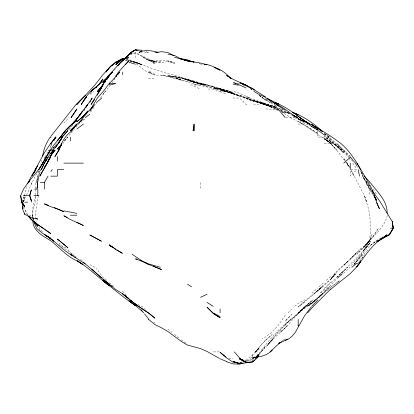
<?xml version="1.0" encoding="UTF-8"?>
<svg xmlns="http://www.w3.org/2000/svg" width="414" height="414" viewBox="0 0 414 414"><rect width="100%" height="100%" fill="white"/><g stroke="black" fill="none" stroke-linecap="round" stroke-linejoin="round"><path stroke-width="0.31" stroke-dasharray="2.07 1.55" d="M35.801 188.567L35.832 182.652L37.772 176.141L36.701 182.652L37.705 176.141L39.118 170.842M35.485 195.077L35.764 189.752M35.883 196.852L35.469 202.177L33.218 208.687L32.525 215.197M37.809 180.328L36.996 188.567L38.43 176.141L40.324 169.631L37.809 180.587L37.809 189.157M38.269 195.667L35.304 215.197L36.158 221.707M23.557 202.177L24.359 196.852M36.898 188.567L37.809 182.652M36.908 188.525L39.009 176.141L41.416 167.856M35.454 195.667L32.665 208.687L32.597 216.972L32.064 215.197L32.773 216.972L32.37 215.197L32.742 216.972M24.54 195.667L26.812 186.202M41.69 160.161L40.743 164.306M23.603 202.177L24.788 197.602L23.132 202.177L25.689 196.738M48.479 151.286L52.035 143.591L50.829 146.023L51.553 144.564M44.909 157.656L45.204 156.611M387.349 215.197C384.166 228.626 372.02 237.191 363.28 247.091L374.251 234.722L378.458 228.212L374.447 234.722L369.785 240.617L363.699 247.743L356.93 254.253L369.076 241.233L371.953 234.722L369.728 241.233L365.66 247.743L363.28 250.594L365.619 247.743C361.567 254.988 354.927 260.147 350.26 266.952L343.087 273.778L337.239 277.913L342.373 273.778L335.231 280.288L330.734 285.489L319.996 293.309C329.13 284.527 338.248 275.672 347.776 267.273L337.239 276.847L343.749 270.968M22.247 202.177L24.007 196.852M22.216 201.587L23.96 196.852M44.981 157.144L44.319 158.748L48.743 150.101M26.543 195.123C30.605 186.869 33.218 177.823 39.092 170.547M85.067 108.877L83.374 111.547M93.926 107.247L89.879 113.157M95.639 104.535L96.395 103.443M83.374 111.045L84.032 110.046M112.008 83.007L115.082 78.5M258.455 355.983L259.128 355.015L258.207 355.864M49.085 153.635L50.829 151.157M363.595 256.069L364.874 254.253M57.686 142.535L58.384 141.541M260.618 345.385L253.766 354.881M258.036 355.874L259.128 354.353L257.353 356.154M354.167 264.267L362.281 254.253L353.97 264.267M259.128 354.451L265.638 346.27L257.353 356.211M354.203 264.267C361.903 253.327 370.866 243.235 382.805 236.808M62.892 143.591L67.544 137.086L63.844 141.578L72.129 131.9M362.928 256.996L356.764 264.893L363.28 256.67M68.258 129.654L69.655 127.812M100.576 98.025L105.342 91.52L102.905 94.268L110.026 85.822M256.959 356.03C267.154 342.497 277.81 328.83 291.673 318.827L313.124 299.819L304.694 306.96L298.763 312.834M285.168 315.287C279.222 324.633 272.267 333.694 262.15 338.875M72.683 125.064L68.413 130.576M83.763 110.543L85.325 108.54M255.697 351.895L259.128 347.496L255.697 351.895L259.128 347.75L255.479 351.895L247.091 359.523M56.925 143.591L51.6 150.101L54.467 146.851M56.216 144.595L51.124 150.805M298.52 312.834L298.183 313.243L298.53 312.834C306.246 305.765 315.81 301.03 322.998 293.309L311.204 303.436L306.898 306.329L311.204 303.317C297.2 313.941 283.564 325.321 272.143 338.771L267.511 345.385L278.146 332.364L285.168 324.985L284.232 325.854M79.509 116.168L81.444 113.855M73.599 130.084L78.836 124.065L82.013 121.405M114.388 70.183L115.154 69.278M353.97 264.51L363.637 254.253L369.35 248.85M369.247 241.233L363.311 247.743L369.785 240.617M298.898 306.329L298.183 307.136L311.204 296.512L321.838 286.798L317.714 290.618C323.127 284.247 330.657 280.169 336.085 273.778L330.734 279.295L335.055 273.778C329.87 281.898 321.699 287.197 314.5 293.309L322.351 286.798C314.837 293.723 306.106 299.105 298.898 306.329L304.694 301.847M63.844 123.149L68.931 117.555M54.379 146.851L51.424 150.101L54.379 147.042M251.883 357.189L247.039 361.231M70.359 127.026L71.151 126.177M261.001 351.895L273.359 338.875L287.326 325.854L292.853 319.344L304.694 306.96M340.66 273.778C350.969 263.159 362.359 253.321 370.939 241.233L369.785 243.277L363.28 251.179L369.003 241.233L369.785 237.263L370.209 234.722L370.37 228.212L369.857 215.197L368.476 208.687L364.444 195.667L366.732 202.177L364.408 195.667L350.834 169.631M337.239 282.524C327.919 288.905 320.182 297.143 311.204 303.928L315.877 299.819L308.264 306.329C315.753 299.969 322.309 292.398 330.734 287.099L337.239 282.436M311.204 304.109L315.282 299.819M288.077 312.834L291.673 309.18M324.219 288.429L330.734 282.234M311.877 293.309L317.714 287.828M326.423 280.288L330.734 276.247M304.694 306.81L298.251 312.834L304.694 306.743L311.204 301.294L304.694 306.81L305.232 306.329M253.042 360.371L254.729 358.798M337.653 282.151L339.708 280.288L337.653 282.079M304.694 307.555L291.673 319.344M89.879 93.657L91.81 91.944M318.977 286.798L324.219 282.203M256.69 355.885L259.128 353.789L256.292 356.097M83.374 120.267L86.231 117.943M294.659 306.329L298.183 303.519L304.694 299.534M282.162 341.193L285.168 338.875L282.162 340.955M130.819 53.908L131.761 53.183M379.902 239.023L381.837 237.548M89.879 94.464L93.792 91.52M101.87 83.064L102.905 82.288M376.295 241.74L376.999 241.233M130.819 53.794L132.226 52.795M248.819 361.36L252.623 359.274M127.398 57.701L128.94 56.941L127.16 57.701M378.07 240.456L376.295 241.233L369.785 245.797L375.85 241.233L378.07 240.265M242.557 361.65L239.597 362.799L243.147 361.898M244.922 360.734L246.107 360.273M246.697 361.174L252.028 359.145M130.125 54.736L135.45 52.982L146.722 58.969L141.955 56.247L145.785 58.969L148.471 60.17L154.981 61.976L148.471 58.969L154.981 64.17L148.471 58.954L135.45 52.728L130.715 54.11M126.565 58.203L128.94 57.432L128.94 55.931M250.843 361.251L252.028 360.925M127.165 57.851L128.94 57.432M239.597 362.685L243.147 361.846M154.981 62.964L161.486 61.836L154.981 61.639L154.981 62.964L148.471 59.983L154.981 62.157L148.471 60.439L145.93 58.969L148.471 60.17L154.981 61.215L148.471 60.439C157.18 62.157 166.651 57.867 174.506 63.704L167.996 61.024L174.506 62.457L167.996 61.717L161.486 62.354L154.981 61.639M125.98 58.571L128.94 58.239L125.98 58.509M234.867 83.825L239.597 83.493M141.272 52.459L141.955 52.459M148.471 78.5L154.981 78.5M190.543 85.01L200.547 85.01M278.658 110.89L266.011 104.535L252.623 101.073L233.092 93.419L226.582 91.52L219.881 91.52L213.562 89.155L207.052 88.989M233.092 98.025L239.597 98.025L246.107 104.535L247.318 104.535M259.128 104.535L252.623 103.966M285.758 117.555L295.223 117.555M298.183 124.065L304.694 124.065M324.219 137.086L317.714 137.086L317.714 130.576M324.219 143.591L330.734 143.591L336.748 150.101L330.6 143.591L324.219 137.909L330.734 143.591L336.66 150.101L344.872 161.062M66.059 247.743L63.844 247.743L57.334 241.233M213.562 351.895L220.072 351.895M228.947 358.4L233.092 358.4M237.232 84.073L239.597 84.145L233.092 82.826L237.822 84.415M278.658 109.881L272.143 109.679L265.638 108.789M126.198 58.907L128.94 59.43L141.955 64.667L135.45 62.084C148.238 67.177 160.994 72.227 174.506 75.291C185.467 78.608 196.288 82.484 207.052 86.443L200.547 84.099L204.2 85.01C196.189 83.742 188.458 80.632 181.016 77.397L187.526 79.146L194.031 82.314L187.526 79.493L194.031 81.434L182.486 78.5L194.031 80.978L200.547 83.281L194.031 81.201L207.052 85.01M125.39 60.118L127.755 60.263M125.98 59.538L128.94 59.792L135.45 63.037M201.137 64.154L202.322 64.263M125.39 60.294L127.165 60.511M274.513 106.652L265.638 104.607L259.128 102.263L252.623 100.768C259.345 102.196 265.353 105.73 272.143 106.957L265.638 105.109L272.143 107.474L252.623 99.934L246.47 98.025L252.623 100.4L265.638 104.535L252.623 101.073L220.072 89.243L233.092 93.429L213.562 88.746L200.547 83.302L206.022 85.01L200.547 83.654L181.016 80.088L167.996 76.357L161.486 75.534L167.996 76.093L154.981 75.105L148.471 71.989L151.462 71.989L148.471 71.984L154.981 74.339C147.079 73.925 141.842 67.746 135.921 63.383M207.052 85.046L206.84 85.01C197.975 84.27 189.912 80.249 181.275 78.5M243.147 85.688L246.107 86.236M226.582 91.52L220.072 89.476L233.092 93.709L213.562 87.421L226.582 90.909L239.597 96.012C219.058 88.084 196.816 86.371 176.219 78.5L181.016 79.265L174.506 78.37L167.996 76.528L181.016 77.935L200.547 84.058L187.526 80.016M280.49 110.429L288.718 112.991M233.092 93.921L239.597 95.582M194.031 83.99L197.861 85.01M282.208 109.524L278.658 108.551L282.798 109.995M129.53 60.899L141.955 64.853L135.45 62.302L129.53 60.516M280.433 110.502L291.673 114.502M282.115 112.028L285.168 113.006L281.111 111.045M289.898 113.679L279.227 110M288.718 112.97L285.168 111.785L289.898 113.477M278.658 109.793L246.107 97.802C233.392 92.896 220.465 88.12 207.052 85.517L213.562 86.919L200.547 83.136C211.611 85.061 221.894 90.216 233.092 91.432L239.597 93.285L250.077 98.025L246.107 96.597C256.804 100.467 267.547 104.064 277.571 109.477M275.698 107.273L265.638 103.402L252.623 100.028L265.638 103.842L259.128 101.973L265.638 104.157L278.658 109.964M220.072 91.67L226.582 94.066M144.175 51.843L145.842 52.459L144.734 51.817M278.658 108.359L282.798 109.927M80.337 259.656L83.23 260.763M246.107 98.035L252.623 100.55L239.597 95.215L246.092 98.025M275.698 107.376L267.765 104.535L275.698 107.309M137.815 304.585L141.955 306.329L146.732 311.1M239.007 84.751L233.092 82.205L237.791 84.244M267.413 100.1L265.638 99.334L267.806 100.312M194.031 86.128L200.547 89.134M259.128 95.204C263.366 99.277 268.727 101.839 273.882 104.535M89.879 264.675L95.054 267.273M265.638 100.079L262.843 98.025L265.638 100.069L272.143 103.671M317.714 129.618C311.996 125.644 305.014 124.397 299.27 120.49M288.501 112.815L285.168 110.942M267.263 99.531L265.638 98.62L267.263 99.603M153.873 322.17L154.981 322.801M324.219 133.763L330.005 137.086L324.219 133.644M311.204 126.286L317.714 130.234M317.714 130.172L307.923 124.065M249.906 88.363L252.623 90.04L251.117 88.984M276.485 108.22L272.143 105.523L276.485 108.282M259.128 95.598L262.952 98.025L260.561 96.26M72.212 253.953L58.907 244.415M281.178 111.387L291.673 118.306L302.996 124.065L298.183 121.437L304.694 125.364L330.734 143.467L324.219 138.198L330.734 143.591M330.734 141.604L337.239 146.421L343.749 153.097L337.239 146.463L333.793 143.591L340.97 150.101L337.239 146.463L325.068 137.086M181.016 339.749L187.024 343.972M294.918 117.555L297.718 119.553M312.705 126.301L317.714 129.882M250.118 88.405L254.263 91.52M122.43 291.409L124.961 293.309L126.622 295.886M72.673 254.253L76.399 257.089M350.26 156.813L343.749 150.53M109.41 282.778L114.388 286.798M324.219 134.359L330.734 139.979L343.749 152.326L340.774 149.159M291.673 114.911L292.6 115.666M293.065 116.044L294.452 117.178M259.599 95.339L262.9 98.025L260.546 96.095M174.506 334.357L179.955 338.875M324.219 135.466L332.38 143.591L324.219 135.911M106.45 280.288L102.905 277.292L96.395 268.35M324.7 133.36L336.551 143.591M324.664 133.722L336.851 145.029M167.996 328.995L171.908 332.364M303.793 122.327L304.694 123.124M343.749 150.106L352.407 158.412M326.465 137.086C333.477 144.279 342.621 149.169 348.495 157.522M38.844 229.123L40.21 230.489M351.522 159.995L352.785 161.336M337.684 145.857L340.334 148.688M328.364 137.086L330.734 139.678M42.357 231.856L38.373 226.81M343.749 150.799L349.297 157.429M367.114 182.196L362.162 176.141M71.612 254.253L66.99 248.234M348.847 157.977L350.26 159.804M356.764 165.802L358.239 167.717M367.109 182.652L363.28 177.653L366.638 182.652L363.28 177.011L361.422 172.591M373.211 194.663C367.891 188.189 364.677 180.261 361.5 172.591M346.58 162.153L349.266 166.387M345.25 161.574L349.199 167.106M346.544 162.153L349.354 166.966M352.728 163.121L356.764 168.902M349.928 168.1L346.611 163.121L349.266 167.209M359.901 170.138L362.266 173.709M373.247 189.157L376.295 193.923M361.008 171.67L362.307 173.709M369.785 186.797L370.659 188.215M370.696 189.157L373.2 194.042L370.696 189.157L366.473 182.652L370.442 189.157L373.112 195.123M369.785 189.157L366.1 182.652L369.785 189.157L369.785 195.667M27.862 215.197L24.788 209.308L27.329 215.197M361.055 171.8L363.238 176.141L362.002 173.43M354.198 176.141L350.886 169.631L356.764 169.631L350.26 176.141L350.26 169.631M33.006 217.562L34.186 220.522M32.753 217.562L33.441 219.932M32.949 217.562L33.524 219.932M32.861 217.562L33.358 219.932M23.893 207.502L23.971 208.687L23.903 207.502M32.634 217.562L32.778 219.932M37.565 182.652L37.809 188.986M200.547 182.626L200.547 189.157M135.45 52.728L135.45 54.337M135.45 55.704L135.45 57.613M31.925 182.652L31.298 184.08L31.956 182.652M334.569 273.778L330.734 278.845L337.239 271.801L362.012 247.743L356.764 252.297L350.26 259.159L356.764 252.721L343.749 265.358L348.459 260.763L337.239 270.487L334.569 273.778M286.695 319.344L285.168 321.305L291.673 314.495L286.695 319.344M286.969 325.854L285.168 327.997L279.999 332.364L285.168 327.997L286.969 325.854M329.409 286.798L324.219 292.864L317.714 298.147L329.409 286.798M369.785 243.344L365.997 247.743L369.785 243.344M273.209 338.875L267.159 345.385L273.209 338.875M265.638 340.023L260.711 345.385L265.638 340.22L272.143 334.6L265.638 340.023M259.128 348.484L255.479 351.895L259.128 348.484M290.949 319.344L285.168 324.514L290.98 319.344M174.506 76.347L167.996 75.84L174.506 76.502L181.016 78.075L167.996 75.684L174.506 76.502L181.016 78.37L174.506 76.347M220.072 88.767L213.562 87.887C220.165 89.145 226.944 90.324 233.092 93.067L226.582 90.283L220.072 88.767M135.45 62.147L129.53 61.003L135.45 62.302L141.955 64.926L135.45 62.147M148.471 52.304L145.511 51.724L148.471 52.304M220.072 89.057L213.562 87.561L220.072 89.062M139.59 51.077L138.405 50.72L139.59 51.072M200.547 64.103L199.362 63.709L200.547 64.103M181.016 80.057L176.426 78.5L181.016 80.088M330.734 142.789L324.219 139.063L331.893 143.591L330.734 142.789M317.714 133.386L304.694 124.956L317.714 133.386M317.714 130.022L311.204 126.001L317.714 130.017M341.705 150.101L337.239 145.873L341.659 150.101M345.167 160.218L343.749 158.283L345.147 160.218M30.325 216.248L29.839 215.197L30.325 216.253"/><path stroke-width="0.62" d="M194.057 124.065L194.031 130.576L193.033 130.576L194.031 124.065L194.031 130.57L193.033 130.576M22.92 206.317L22.801 208.687L21.999 202.177M22.692 206.317L22.439 208.687L24.788 214.374L31.298 217.666L37.809 219.099L36.034 218.468M42.616 156.021C43.744 149.216 46.208 142.664 50.317 137.086L50.829 137.086L50.829 137.396M27.547 183.832L31.386 176.141L36.07 169.631L32.432 175.138M22.811 203.279L24.788 207.129L21.631 202.177L20.7 195.667L23.489 189.157L27.997 182.652L38.574 169.631L43.025 163.121L38.844 169.631L50.399 150.101L42.616 163.121L43.977 161.134M45.561 158.79C49.064 150.629 54.638 143.611 60.568 137.086C64.636 130.037 71.079 124.961 76.864 119.423L65.526 130.576L57.334 140.713L62.266 135.145M47.538 162.578L49.582 158.241M44.05 164.104L41.369 169.631L44.319 163.059C49.328 153.697 57.07 146.199 62.493 137.086L57.629 144.481M32.049 175.598L35.143 169.631L37.809 165.662L35.268 169.631L44.319 152.828L50.617 143.591L56.035 137.086L50.829 143.591L55.709 137.086L53.716 140.336L55.31 137.086M89.879 102.268L90.449 101.207M91.018 100.147L92.151 98.025L85.682 107.542M97.254 95.261L103.609 83.887L98.19 91.52L102.905 85.01L99.257 91.52C106.294 75.922 118.859 64.077 131.031 52.459L128.94 54.798L130.7 52.459L135.45 49.825L141.955 50.213L141.955 51.031L139.078 52.459C144.879 49.266 152.098 50.855 158.241 52.319M44.319 168.26L50.829 156.611L39.816 176.141L44.05 168.715M53.856 140.336L55.673 137.086L53.701 140.336M44.319 189.157L44.319 182.652L47.998 176.141M90.195 110.083L97.342 98.025L103.2 91.52L109.41 83.292L114.233 78.5M389.47 234.722L393.176 228.212L392.306 221.707L380.409 202.177L371.927 190.161M330.734 289.251L350.078 273.778L356.764 266.849C366.111 254.838 374.282 240.467 389.315 234.722L393.176 228.212L392.27 221.707L393.3 228.212L389.315 234.722L377.201 241.817M86.04 107.247L87.664 104.535L74.329 122.12M59.932 147.933L58.617 150.101L61.784 143.591L58.7 150.101C61.702 142.701 65.407 134.312 72.931 130.576M107.5 78.5L106.796 79.478L109.41 75.369L112.525 71.989L110.191 74.918M45.923 160.953L46.922 159.323M86.707 96.617L81.211 104.535C85.087 97.725 89.797 91.251 96.395 86.821L91.002 91.52L105.839 78.5L111.956 71.989L107.925 77.03M50.829 155.757L54.306 150.101L50.058 156.611L55.191 150.101C49.773 154.919 48.164 162.003 44.319 167.861L46.953 163.649M108.458 76.963L109.41 75.426L107.309 78.5L108.711 76.761M44.319 163.551L44.588 163.121M77.697 117.555L82.681 111.045L75.746 120.469M46.948 159.116L44.319 163.121L45.68 161.118M47.605 158.112L48.257 157.113M44.319 160.637L45.323 159.126M45.99 158.122L46.663 157.113M77.728 117.555L72.233 124.065L76.864 120.49L70.359 125.882L67.249 129.168M46.358 160.114L47.036 159.116M258.119 356.47L256.768 358.4L252.623 361.903L246.107 362.778L239.597 358.4L243.396 360.615M115.92 75.757L118.559 71.989L128.94 60.558L125.468 64.584M55.492 147.513L57.334 144.921M99.391 84.026L102.905 79.115L98.366 85.01L95.484 87.897L96.395 87.111M83.374 101.021L85.517 98.025M75.731 120.924L76.487 119.879M94.62 99.531L91.002 104.535L102.905 85.01L97.238 91.52L102.465 85.848M50.829 171.613L52.257 169.631M52.552 151.477L53.587 150.101L50.829 153.635L53.644 150.101M356.764 266.87L360.604 261.777L356.764 266.849M50.829 136.382L75.995 104.535L85.698 95.236M89.879 111.045L94.827 104.535L88.689 111.045L78.748 123.061M75.788 120.769L76.507 119.827M115.92 76.978L116.686 75.985M117.84 74.484L119.76 71.989L114.047 78.5M311.204 306.95L304.694 315.566L295.275 332.364L291.673 336.711L288.677 338.875L278.658 343.377L279.662 342.683M64.191 132.77L65.226 131.45M70.359 131.212L76.864 124.386L83.374 119.103M109.41 75.529L102.905 82.64L108.613 76.745M307.628 312.834L313.476 306.329L330.734 289.019M86.562 96.617L85.315 98.025L86.686 96.716M119.211 64.237L117.83 65.479L128.94 54.627M76.776 124.065L71.022 130.576L76.864 124.065L70.359 130.576L76.864 124.485M61.256 144.978L57.334 149.133L61.179 145.298M311.747 306.329L317.714 300.046M234.334 351.895L239.975 358.4L246.107 362.555L252.623 361.903L254.419 360.175M122.43 60.936L128.94 54.601M124.122 59.756L125.851 58.167M256.82 357.132L255.433 358.4L258.072 356.552M85.698 95.277L82.686 98.025L76.864 104.535L94.909 85.01L102.905 74.717L111.459 65.479L115.92 62.116L112.417 65.479L115.92 61.893L121.649 59.238M343.749 163.121L350.26 157.31L355.45 163.121L356.764 165.657M96.395 102.563L101.725 98.025M351.869 267.273L356.764 263.19M120.929 60.444L115.92 64.486L122.43 58.969L125.39 58.27M281.66 341.581L276.971 345.385L270.125 351.895L272.143 350.001C267.46 355.776 259.63 357.034 252.623 357.463L254.988 357.044M76.864 129.039L83.374 124.065M85.175 117.555L89.879 114.145M378.732 240.555L380.259 239.535M381.278 238.857L387.002 234.722L382.805 238.019L389.315 234.826M119.072 60.822L115.92 62.674L121.374 58.969L124.314 58.804M200.547 297.293L207.052 294.276M252.623 358.4L255.578 357.178M243.147 362.954L239.597 364.175L233.092 363.89L226.582 361.722M252.623 358.317L257.948 356.677M247.882 362.069L246.107 362.555L242.827 359.911M110.088 85.01L115.92 83.457L109.41 83.292L109.41 85.01M256.173 356.837L257.353 356.625M156.528 52.459L161.486 51.714L167.784 52.459L173.963 55.807M246.107 362.855L239.597 363.777L233.092 361.443L238.417 363.011M124.205 58.772L122.43 58.969L115.92 64.781L122.161 58.969L124.205 58.674M154.981 52.459L157.765 52.459M63.844 163.121L83.374 163.121M63.844 169.631L57.334 169.631L57.334 176.141L50.829 176.141M40.324 182.652L44.319 182.652M34.693 189.157L36.742 189.157M30.056 195.667L23.727 195.667L24.788 195.667M33.907 195.667L37.809 195.667L37.809 189.157M24.788 202.177L27.666 202.177M70.359 215.197L76.864 215.197M390.511 228.212L393.3 228.212M137.225 259.185L135.45 258.864L140.631 260.763L141.516 260.763M204.097 64.341C209.924 64.346 215.089 67.513 220.072 70.157L215.927 68.377M205.277 64.527L207.052 64.688L200.547 63.073L187.526 60.936M181.016 58.653L187.526 59.839L191.863 61.789M194.031 61.934L187.526 60.899L174.506 57.256M181.016 59.233L187.526 60.356L194.031 62.033L187.526 60.899L181.053 58.969M239.597 363.357L233.092 362.234L226.582 357.898L220.072 352.288L226.08 357.044M76.864 213.376L63.844 210.866M167.996 54.13L174.506 55.46L181.016 58.954M181.016 58.969L189.302 61.013M233.092 84.109L237.175 85.01L239.597 85.01L246.107 88.027M243.334 84.503L245.202 85.01M128.94 62.276L135.45 64.211M160.29 267.273L148.471 263.853L141.955 260.83L132.04 254.253M241.931 83.644L246.107 85.036L249.114 87.235M242.557 360.175L239.597 359.155L245.564 361.945M214.152 67.565C221.04 68.967 226.298 73.671 231.079 78.5M241.838 83.644L245.761 85.01L240.161 82.748L252.623 88.725L265.638 96.974M48.464 205.308L44.319 203.838C50.549 207.197 57.567 208.501 63.844 211.756L54.281 207.533M190.481 61.448L191.666 61.888M37.809 195.222L38.968 195.667M140.631 260.763L148.471 264.391L161.486 269.519L154.981 266.916M292.268 112.277L298.183 114.833L292.268 112.292C303.788 116.443 313.884 123.434 322.754 131.761M220.072 358.741L226.582 361.494M268.593 99.313L278.658 103.986L275.108 102.615C287.513 107.309 297.795 116.117 308.497 123.724M240.172 82.769L245.311 85.01L231.514 78.5L226.582 75.41L228.435 76.781M265.638 97.44L259.128 94.527L254.206 91.52M303.612 121.405L298.183 118.932C313.558 124.956 327.872 133.686 341.012 143.591C353.349 154.225 360.232 169.021 368.543 182.652M246.651 85.776L252.623 88.534L254.501 90.024M273.235 102.677C284.692 107.128 293.076 116.603 304.155 121.628M67.099 217.366L63.844 215.761L70.359 219.549L83.374 225.48L76.864 222.24M292.724 115.123L297.449 117.555L292.724 115.087M296.553 115.568L298.183 116.417M96.395 238.459L89.879 234.997L101.43 241.233L96.954 238.769M278.658 105.736L276.417 104.535L285.168 110.331M298.68 116.753L309.424 124.065M306.256 122.104L309.895 124.065L304.694 121.126L309.713 124.065L306.37 122.104M213.562 313.01L220.072 316.57M219.384 358.4L207.052 351.46L200.547 348.572L187.526 345.074L181.016 341.208L167.996 331.557L161.486 327.779L154.981 324.602L148.471 319.344M144.672 262.274L148.471 264.391M112.598 247.153L109.41 245.378L113.162 247.743L109.41 244.777L115.92 249.642L122.43 253.327L117.007 249.932M247.194 86.153L248.281 86.785M153.351 265.964L154.438 266.6M246.651 85.739L248.281 86.707M276.236 104.535L278.658 105.989L267.092 98.025M82.831 264.422L76.771 260.763C66.794 256.338 59.73 247.882 51.346 241.233L50.829 240.819C43.097 236.016 32.835 231.126 32.82 220.522M50.829 238.438L45.214 235.033L50.829 238.536L46.063 235.416M73.097 255.883C62.421 250.392 55.088 240.446 44.557 234.722L37.809 229.527L36.655 228.212L33.725 221.707M44.319 228.963L33.751 221.707L31.298 219.689L28.318 216.092M73.154 255.883L70.504 254.253C76.756 259.071 84.032 262.321 89.879 267.703L102.905 279.176L109.41 284.195L102.905 279M207.052 302.443L213.241 306.329M82.852 264.417L77.128 260.763C88.886 267.848 98.527 277.649 109.41 285.883L102.905 280.692C113.741 289.024 124.055 298.054 135.45 305.573L128.94 300.818L136.392 306.329L141.955 311.152M109.41 284.449L103.609 280.288L115.92 289.609L122.43 293.686C130.462 300.843 139.176 307.183 148.316 312.834L154.981 318.164L148.471 312.943L138.607 306.329M298.183 325.533L298.675 325.854L298.183 325.854L298.183 319.344M187.526 284.164L191.527 286.798M113.664 247.743L115.92 249.249M109.907 284.785L112.396 286.462M138.079 305.967L129.706 299.819M317.714 128.614L311.204 124.065L321.818 131.352M301.195 118.771L299.695 117.555L301.195 118.611M302.696 119.667L303.695 120.376M45.323 229.682L50.829 233.636L37.809 224.781L34.3 221.707M318.433 130.576L324.219 134.845M229.822 77.811L230.748 78.5M138.286 306.329L133.044 302.184M299.695 117.555L301.195 118.72M124.433 295.135L125.437 295.932M59.637 240.865L57.334 239.023L67.901 247.743L60.563 241.616M83.374 262.14L85.31 263.718M141.019 309.755L143.705 312.834M130.162 299.819L132.087 301.392M266.456 98.025L272.143 102.75M44.319 234.133L45.007 234.722M101.533 277.799L91.742 269.1M148.9 319.344L144.496 313.853M33.115 220.75L37.809 225.708L33.927 221.707L37.809 226.354L36.406 224.29M337.239 143.932L343.258 150.101M28.214 216.108L31.298 219.301L28.4 216.108M364.325 176.141L369.785 182.056M274.322 104.535L285.168 117.555M21.621 202.177L24.788 206.307L21.631 202.177L20.7 195.667M33.115 220.745L33.845 221.707M367.632 182.652L369.785 185.845M373.971 195.667L376.295 199.62L374.039 195.667L376.295 200.314L374.049 195.667M356.94 163.121L360.392 169.631M369.785 184.877C374.096 192.36 375.503 201.028 379.431 208.687L376.631 202.72M358.203 169.631L359.538 176.141M387.168 213.422C387.406 200.619 377.366 192.039 370.344 182.652L369.785 182.652L369.785 183.428M350.26 163.121L350.26 169.631M252.623 355.191L252.623 356.294M252.623 360.578L252.623 361.903M246.107 359.787L246.107 362.778M220.072 309.092L220.072 312.834M122.43 71.989L122.43 74.675M70.359 137.086L70.359 140.91M57.334 156.611L57.334 161.025M31.298 199.781L31.298 202.177M24.788 213.044L24.788 214.374M31.298 189.964L29.777 195.667L31.298 200.624L29.591 195.667L31.298 189.964M57.334 152.481L54.891 156.611L59.005 150.101L57.334 152.481M76.864 109.11L71.125 117.555L76.864 109.11M62.147 137.086L58.219 143.591L62.193 137.086L67.86 130.576L62.193 137.086M102.801 85.01L98.827 91.52L102.812 85.01M29.596 181.115L28.918 182.139L29.596 181.13M105.736 80.958L104.318 82.919L105.736 80.947M109.41 67.637L106.005 71.989L109.41 67.632L111.64 65.479L109.41 67.632M83.374 116.029L82.029 117.555L76.864 121.695L81.853 117.555L87.871 111.045L83.374 116.029M287.171 339.201L285.168 340.515L287.171 339.201M135.45 49.825L131.305 52.459L135.45 49.835M137.225 50.368L136.04 50.011L137.225 50.363M75.788 257.513L74.711 256.861L75.803 257.513M220.072 317.719L213.562 313.719L207.052 307.198L213.562 313.626L220.072 317.719M50.829 238.821L45.395 235.064L53.877 241.233L50.829 238.821M128.94 298.711L122.43 293.686L128.94 298.711"/></g></svg>
